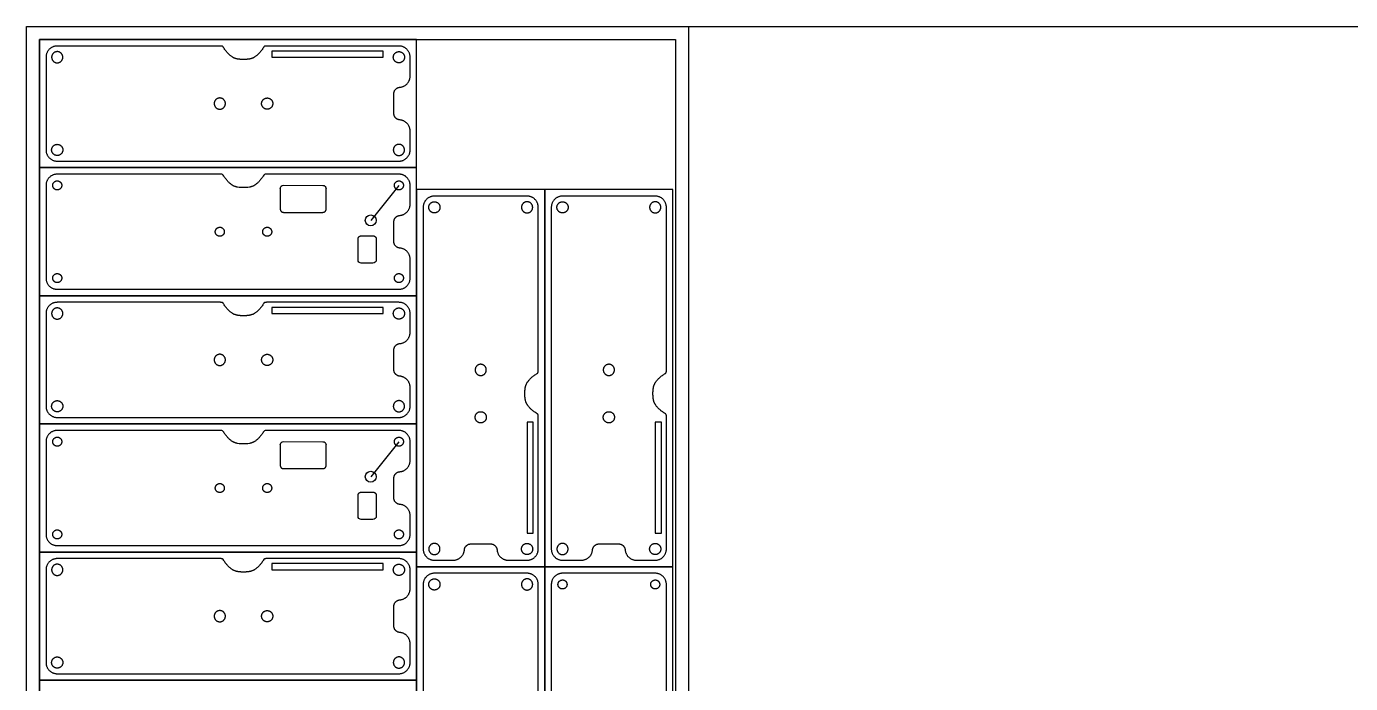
# Model space of a CAD drawing. Header units: millimetres. Extents: x 0 to 6370, y -460 to 1639.
# Drawn here: x 2439 to 3048, y 1324 to 1627 of the extents above; entities that cross this region are included whole.
import ezdxf

# ---------------------------------------------------------------- set-up
doc = ezdxf.new("R2010")
doc.units = ezdxf.units.MM
doc.layers.add('Default', color=7, linetype='Continuous', true_color=0x000000)
doc.layers.add('ESP', color=7, linetype='Continuous', true_color=0x000000)

msp = doc.modelspace()

# ---------------------------------------------------------------- linework, layer by layer
at = {"layer": 'Default', "color": 5}
for p, q in [((2447.58, 1612.58), (2447.58, 1569.9)), ((2615.22, 1603.9), (2615.22, 1612.58)), ((2607.72, 1586.71), (2607.72, 1595.76)), ((2615.22, 1569.9), (2615.22, 1578.58)), ((2447.58, 1553.58), (2447.58, 1510.9)), ((2615.22, 1544.9), (2615.22, 1553.58)), ((2669.06, 1548.64), (2626.38, 1548.64)), ((2728.06, 1548.64), (2685.38, 1548.64)), ((2607.72, 1527.71), (2607.72, 1536.76)), ((2615.22, 1510.9), (2615.22, 1519.58)), ((2447.58, 1494.58), (2447.58, 1451.9)), ((2615.22, 1485.9), (2615.22, 1494.58)), ((2607.72, 1468.71), (2607.72, 1477.76)), ((2615.22, 1451.9), (2615.22, 1460.58)), ((2447.58, 1435.58), (2447.58, 1392.9)), ((2615.22, 1426.9), (2615.22, 1435.58)), ((2607.72, 1409.71), (2607.72, 1418.76)), ((2615.22, 1392.9), (2615.22, 1401.58)), ((2643.19, 1388.51), (2652.24, 1388.51)), ((2702.19, 1388.51), (2711.24, 1388.51)), ((2626.38, 1381.01), (2635.06, 1381.01)), ((2660.38, 1381.01), (2669.06, 1381.01)), ((2685.38, 1381.01), (2694.06, 1381.01)), ((2719.38, 1381.01), (2728.06, 1381.01)), ((2447.58, 1376.58), (2447.58, 1333.9)), ((2615.22, 1367.9), (2615.22, 1376.58)), ((2669.06, 1375.01), (2626.38, 1375.01)), ((2728.06, 1375.01), (2685.38, 1375.01)), ((2607.72, 1350.71), (2607.72, 1359.76)), ((2615.22, 1333.9), (2615.22, 1342.58))]:
    msp.add_line(p, q, dxfattribs=at)
at = {"layer": 'Default', "color": 1}
for p, q in [((2555.42, 1552.08), (2555.42, 1542.67)), ((2576.58, 1542.67), (2576.58, 1552.08)), ((2556.92, 1541.17), (2575.08, 1541.17)), ((2592.72, 1530.36), (2598.12, 1530.36)), ((2555.42, 1434.08), (2555.42, 1424.67)), ((2576.58, 1424.67), (2576.58, 1434.08)), ((2556.92, 1423.17), (2575.08, 1423.17)), ((2592.72, 1412.36), (2598.12, 1412.36))]:
    msp.add_line(p, q, dxfattribs=at)
at = {"layer": 'Default', "color": 5}
for points in [[(2527.58, 1617.74), (2452.74, 1617.74)], [(2610.06, 1617.74), (2549.42, 1617.74)], [(2452.74, 1564.74), (2610.06, 1564.74)], [(2527.58, 1558.74), (2452.74, 1558.74)], [(2610.06, 1558.74), (2549.42, 1558.74)], [(2621.22, 1543.48), (2621.22, 1386.17)], [(2674.22, 1468.64), (2674.22, 1543.48)], [(2680.22, 1543.48), (2680.22, 1386.17)], [(2733.22, 1468.64), (2733.22, 1543.48)], [(2452.74, 1505.74), (2610.06, 1505.74)], [(2527.58, 1499.74), (2452.74, 1499.74)], [(2610.06, 1499.74), (2549.42, 1499.74)], [(2452.74, 1446.74), (2610.06, 1446.74)], [(2674.22, 1386.17), (2674.22, 1446.81)], [(2733.22, 1386.17), (2733.22, 1446.81)], [(2527.58, 1440.74), (2452.74, 1440.74)], [(2610.06, 1440.74), (2549.42, 1440.74)], [(2452.74, 1387.74), (2610.06, 1387.74)], [(2527.58, 1381.74), (2452.74, 1381.74)], [(2610.06, 1381.74), (2549.42, 1381.74)], [(2621.22, 1369.85), (2621.22, 1212.53)], [(2674.22, 1295.01), (2674.22, 1369.85)], [(2680.22, 1369.85), (2680.22, 1212.53)], [(2733.22, 1295.01), (2733.22, 1369.85)], [(2452.74, 1328.74), (2610.06, 1328.74)]]:
    msp.add_lwpolyline(points, dxfattribs=at)
at = {"layer": 'Default', "color": 1}
for points in [[(2602.73, 1615.43), (2551.58, 1615.43), (2551.58, 1612.58), (2602.73, 1612.58)], [(2602.73, 1497.43), (2551.58, 1497.43), (2551.58, 1494.58), (2602.73, 1494.58)], [(2671.91, 1393.49), (2671.91, 1444.64), (2669.06, 1444.64), (2669.06, 1393.49)], [(2730.91, 1393.49), (2730.91, 1444.64), (2728.06, 1444.64), (2728.06, 1393.49)], [(2602.73, 1379.43), (2551.58, 1379.43), (2551.58, 1376.58), (2602.73, 1376.58)]]:
    msp.add_lwpolyline(points, close=True, dxfattribs=at)
for points in [[(2599.62, 1528.86), (2599.62, 1519.24, -0.414214), (2598.12, 1517.74), (2592.72, 1517.74, -0.414214), (2591.22, 1519.24), (2591.22, 1528.86)], [(2599.62, 1410.86), (2599.62, 1401.24, -0.414214), (2598.12, 1399.74), (2592.72, 1399.74, -0.414214), (2591.22, 1401.24), (2591.22, 1410.86)]]:
    msp.add_lwpolyline(points, format="xyb", dxfattribs=at)
at = {"layer": 'Default', "color": 5}
for centre, radius, start, end in [((2527.58, 1548.28), 10.45, 84.95302, 90), ((2528.42, 1557.79), 0.914, 31.45347, 84.95302), ((2548.58, 1557.79), 0.914, 95.04787, 148.54652), ((2549.42, 1548.29), 10.45, 90, 95.04787), ((2527.58, 1430.28), 10.45, 84.95302, 90), ((2528.42, 1439.79), 0.914, 31.45347, 84.95302), ((2548.58, 1439.79), 0.914, 95.04787, 148.54652), ((2549.42, 1430.29), 10.45, 90, 95.04787)]:
    msp.add_arc(centre, radius, start, end, dxfattribs=at)
at = {"layer": 'Default', "color": 5, "extrusion": (0, 0, -1)}
for centre, start, end in [((-2538.5, 1569.78), 270, 279.15508), ((-2538.5, 1569.78), 260.84491, 270), ((-2538.5, 1451.78), 270, 279.15508), ((-2538.5, 1451.78), 260.84491, 270)]:
    msp.add_arc(centre, 17.24, start, end, dxfattribs=at)
at = {"layer": 'Default', "color": 1, "extrusion": (0, 0, -1)}
for centre, start, end in [((-2556.92, 1552.13), 357.96013, 87.96013), ((-2575.08, 1552.08), 90, 180), ((-2556.92, 1434.13), 357.96013, 87.96013), ((-2575.08, 1434.08), 90, 180)]:
    msp.add_arc(centre, 1.5, start, end, dxfattribs=at)
at = {"layer": 'Default', "color": 5}
for points, weights in [([(2452.74, 1617.74), (2447.58, 1617.74), (2447.58, 1612.58)], [1, 0.707106781187, 1]), ([(2528.5, 1617.7), (2528.04, 1617.74), (2527.58, 1617.74)], [1, 0.999030253958, 1]), ([(2527.58, 1617.74), (2527.58, 1617.74), (2527.58, 1617.74)], [0.999994862204, 0.999996238624, 0.999997615138]), ([(2529.2, 1617.26), (2528.96, 1617.66), (2528.5, 1617.7)], [1, 0.89298073496, 1]), ([(2535.76, 1611.76), (2532.22, 1612.33), (2529.2, 1617.26)], [1, 0.979064273689, 1]), ([(2547.8, 1617.26), (2544.78, 1612.33), (2541.24, 1611.76)], [1.00000237525, 0.979066609271, 1.00000237525]), ([(2548.5, 1617.7), (2548.04, 1617.66), (2547.8, 1617.26)], [1, 0.892984221784, 1]), ([(2549.42, 1617.74), (2548.96, 1617.74), (2548.5, 1617.7)], [1, 0.999029913385, 1]), ([(2615.22, 1612.58), (2615.22, 1617.74), (2610.06, 1617.74)], [1, 0.707106781187, 1]), ([(2615.22, 1612.58), (2615.22, 1617.74), (2610.06, 1617.74)], [1, 0.707106781187, 1]), ([(2538.5, 1611.54), (2537.12, 1611.54), (2535.76, 1611.76)], [1, 0.996810239212, 1]), ([(2541.24, 1611.76), (2539.88, 1611.54), (2538.5, 1611.54)], [1, 0.996810235292, 1]), ([(2610.47, 1598.75), (2615.22, 1599.14), (2615.22, 1603.9)], [1, 0.735061629416, 1]), ([(2607.72, 1595.76), (2607.72, 1598.53), (2610.47, 1598.75)], [1, 0.735061629416, 1]), ([(2610.47, 1583.72), (2607.72, 1583.94), (2607.72, 1586.71)], [1, 0.735061629416, 1]), ([(2615.22, 1578.58), (2615.22, 1583.34), (2610.47, 1583.72)], [1, 0.735061629416, 1]), ([(2447.58, 1569.9), (2447.58, 1564.74), (2452.74, 1564.74)], [1, 0.707106781187, 1]), ([(2610.06, 1564.74), (2615.22, 1564.74), (2615.22, 1569.9)], [1, 0.707106781187, 1]), ([(2452.74, 1558.74), (2447.58, 1558.74), (2447.58, 1553.58)], [1, 0.707106781187, 1]), ([(2527.58, 1558.74), (2527.58, 1558.74), (2527.58, 1558.74)], [0.999994862295, 0.999996238669, 0.999997615138]), ([(2535.76, 1552.76), (2532.22, 1553.33), (2529.2, 1558.26)], [1, 0.979064273689, 1]), ([(2547.8, 1558.26), (2544.78, 1553.33), (2541.24, 1552.76)], [1.00000237525, 0.979066609271, 1.00000237525]), ([(2615.22, 1553.58), (2615.22, 1558.74), (2610.06, 1558.74)], [1, 0.707106781187, 1]), ([(2626.38, 1548.64), (2621.22, 1548.64), (2621.22, 1543.48)], [1, 0.707106781187, 1]), ([(2674.22, 1543.48), (2674.22, 1548.64), (2669.06, 1548.64)], [1, 0.707106781187, 1]), ([(2685.38, 1548.64), (2680.22, 1548.64), (2680.22, 1543.48)], [1, 0.707106781187, 1]), ([(2733.22, 1543.48), (2733.22, 1548.64), (2728.06, 1548.64)], [1, 0.707106781187, 1]), ([(2610.47, 1539.75), (2615.22, 1540.14), (2615.22, 1544.9)], [1, 0.735061629416, 1]), ([(2607.72, 1536.76), (2607.72, 1539.53), (2610.47, 1539.75)], [1, 0.735061629416, 1]), ([(2610.47, 1524.72), (2607.72, 1524.94), (2607.72, 1527.71)], [1, 0.735061629416, 1]), ([(2615.22, 1519.58), (2615.22, 1524.34), (2610.47, 1524.72)], [1, 0.735061629416, 1]), ([(2447.58, 1510.9), (2447.58, 1505.74), (2452.74, 1505.74)], [1, 0.707106781187, 1]), ([(2610.06, 1505.74), (2615.22, 1505.74), (2615.22, 1510.9)], [1, 0.707106781187, 1]), ([(2452.74, 1499.74), (2447.58, 1499.74), (2447.58, 1494.58)], [1, 0.707106781187, 1]), ([(2528.5, 1499.7), (2528.04, 1499.74), (2527.58, 1499.74)], [1, 0.999030253958, 1]), ([(2527.58, 1499.74), (2527.58, 1499.74), (2527.58, 1499.74)], [0.999994862204, 0.999996238624, 0.999997615138]), ([(2529.2, 1499.26), (2528.96, 1499.66), (2528.5, 1499.7)], [1, 0.89298073496, 1]), ([(2548.5, 1499.7), (2548.04, 1499.66), (2547.8, 1499.26)], [1, 0.892984221784, 1]), ([(2549.42, 1499.74), (2548.96, 1499.74), (2548.5, 1499.7)], [1, 0.999029913385, 1]), ([(2615.22, 1494.58), (2615.22, 1499.74), (2610.06, 1499.74)], [1, 0.707106781187, 1]), ([(2615.22, 1494.58), (2615.22, 1499.74), (2610.06, 1499.74)], [1, 0.707106781187, 1]), ([(2535.76, 1493.76), (2532.22, 1494.33), (2529.2, 1499.26)], [1, 0.979064273689, 1]), ([(2538.5, 1493.54), (2537.12, 1493.54), (2535.76, 1493.76)], [1, 0.996810239212, 1]), ([(2541.24, 1493.76), (2539.88, 1493.54), (2538.5, 1493.54)], [1, 0.996810235292, 1]), ([(2547.8, 1499.26), (2544.78, 1494.33), (2541.24, 1493.76)], [1.00000237525, 0.979066609271, 1.00000237525]), ([(2610.47, 1480.75), (2615.22, 1481.14), (2615.22, 1485.9)], [1, 0.735061629416, 1]), ([(2607.72, 1477.76), (2607.72, 1480.53), (2610.47, 1480.75)], [1, 0.735061629416, 1]), ([(2610.47, 1465.72), (2607.72, 1465.94), (2607.72, 1468.71)], [1, 0.735061629416, 1]), ([(2615.22, 1460.58), (2615.22, 1465.34), (2610.47, 1465.72)], [1, 0.735061629416, 1]), ([(2668.24, 1460.47), (2668.81, 1464.01), (2673.74, 1467.02)], [1, 0.979064273689, 1]), ([(2673.74, 1467.02), (2674.14, 1467.26), (2674.18, 1467.72)], [1, 0.89298073496, 1]), ([(2674.18, 1467.72), (2674.22, 1468.18), (2674.22, 1468.64)], [1, 0.999030253958, 1]), ([(2674.22, 1468.64), (2674.22, 1468.64), (2674.22, 1468.64)], [0.999994862204, 0.999996238624, 0.999997615138]), ([(2727.24, 1460.47), (2727.81, 1464.01), (2732.74, 1467.02)], [1, 0.979064273689, 1]), ([(2732.74, 1467.02), (2733.14, 1467.26), (2733.18, 1467.72)], [1, 0.89298073496, 1]), ([(2733.18, 1467.72), (2733.22, 1468.18), (2733.22, 1468.64)], [1, 0.999030253958, 1]), ([(2733.22, 1468.64), (2733.22, 1468.64), (2733.22, 1468.64)], [0.999994862204, 0.999996238624, 0.999997615138]), ([(2668.02, 1457.72), (2668.02, 1459.1), (2668.24, 1460.47)], [1, 0.996810239212, 1]), ([(2668.24, 1454.98), (2668.02, 1456.34), (2668.02, 1457.72)], [1, 0.996810235292, 1]), ([(2727.02, 1457.72), (2727.02, 1459.1), (2727.24, 1460.47)], [1, 0.996810239212, 1]), ([(2727.24, 1454.98), (2727.02, 1456.34), (2727.02, 1457.72)], [1, 0.996810235292, 1]), ([(2447.58, 1451.9), (2447.58, 1446.74), (2452.74, 1446.74)], [1, 0.707106781187, 1]), ([(2610.06, 1446.74), (2615.22, 1446.74), (2615.22, 1451.9)], [1, 0.707106781187, 1]), ([(2673.74, 1448.43), (2668.81, 1451.44), (2668.24, 1454.98)], [1.00000237525, 0.979066609271, 1.00000237525]), ([(2732.74, 1448.43), (2727.81, 1451.44), (2727.24, 1454.98)], [1.00000237525, 0.979066609271, 1.00000237525]), ([(2674.18, 1447.73), (2674.14, 1448.19), (2673.74, 1448.43)], [1, 0.892984221784, 1]), ([(2674.22, 1446.81), (2674.22, 1447.27), (2674.18, 1447.73)], [1, 0.999029913385, 1]), ([(2733.18, 1447.73), (2733.14, 1448.19), (2732.74, 1448.43)], [1, 0.892984221784, 1]), ([(2733.22, 1446.81), (2733.22, 1447.27), (2733.18, 1447.73)], [1, 0.999029913385, 1]), ([(2452.74, 1440.74), (2447.58, 1440.74), (2447.58, 1435.58)], [1, 0.707106781187, 1]), ([(2527.58, 1440.74), (2527.58, 1440.74), (2527.58, 1440.74)], [0.999994862295, 0.999996238669, 0.999997615138]), ([(2535.76, 1434.76), (2532.22, 1435.33), (2529.2, 1440.26)], [1, 0.979064273689, 1]), ([(2547.8, 1440.26), (2544.78, 1435.33), (2541.24, 1434.76)], [1.00000237525, 0.979066609271, 1.00000237525]), ([(2615.22, 1435.58), (2615.22, 1440.74), (2610.06, 1440.74)], [1, 0.707106781187, 1]), ([(2610.47, 1421.75), (2615.22, 1422.14), (2615.22, 1426.9)], [1, 0.735061629416, 1]), ([(2607.72, 1418.76), (2607.72, 1421.53), (2610.47, 1421.75)], [1, 0.735061629416, 1]), ([(2610.47, 1406.72), (2607.72, 1406.94), (2607.72, 1409.71)], [1, 0.735061629416, 1]), ([(2615.22, 1401.58), (2615.22, 1406.34), (2610.47, 1406.72)], [1, 0.735061629416, 1]), ([(2447.58, 1392.9), (2447.58, 1387.74), (2452.74, 1387.74)], [1, 0.707106781187, 1]), ([(2610.06, 1387.74), (2615.22, 1387.74), (2615.22, 1392.9)], [1, 0.707106781187, 1]), ([(2621.22, 1386.17), (2621.22, 1381.01), (2626.38, 1381.01)], [1, 0.707106781187, 1]), ([(2635.06, 1381.01), (2639.82, 1381.01), (2640.2, 1385.75)], [1, 0.735061629416, 1]), ([(2640.2, 1385.75), (2640.42, 1388.51), (2643.19, 1388.51)], [1, 0.735061629416, 1]), ([(2652.24, 1388.51), (2655.01, 1388.51), (2655.23, 1385.75)], [1, 0.735061629416, 1]), ([(2655.23, 1385.75), (2655.62, 1381.01), (2660.38, 1381.01)], [1, 0.735061629416, 1]), ([(2669.06, 1381.01), (2674.22, 1381.01), (2674.22, 1386.17)], [1, 0.707106781187, 1]), ([(2669.06, 1381.01), (2674.22, 1381.01), (2674.22, 1386.17)], [1, 0.707106781187, 1]), ([(2680.22, 1386.17), (2680.22, 1381.01), (2685.38, 1381.01)], [1, 0.707106781187, 1]), ([(2694.06, 1381.01), (2698.82, 1381.01), (2699.2, 1385.75)], [1, 0.735061629416, 1]), ([(2699.2, 1385.75), (2699.42, 1388.51), (2702.19, 1388.51)], [1, 0.735061629416, 1]), ([(2711.24, 1388.51), (2714.01, 1388.51), (2714.23, 1385.75)], [1, 0.735061629416, 1]), ([(2714.23, 1385.75), (2714.62, 1381.01), (2719.38, 1381.01)], [1, 0.735061629416, 1]), ([(2728.06, 1381.01), (2733.22, 1381.01), (2733.22, 1386.17)], [1, 0.707106781187, 1]), ([(2728.06, 1381.01), (2733.22, 1381.01), (2733.22, 1386.17)], [1, 0.707106781187, 1]), ([(2452.74, 1381.74), (2447.58, 1381.74), (2447.58, 1376.58)], [1, 0.707106781187, 1]), ([(2528.5, 1381.7), (2528.04, 1381.74), (2527.58, 1381.74)], [1, 0.999030253958, 1]), ([(2527.58, 1381.74), (2527.58, 1381.74), (2527.58, 1381.74)], [0.999994862204, 0.999996238624, 0.999997615138]), ([(2529.2, 1381.26), (2528.96, 1381.66), (2528.5, 1381.7)], [1, 0.89298073496, 1]), ([(2535.76, 1375.76), (2532.22, 1376.33), (2529.2, 1381.26)], [1, 0.979064273689, 1]), ([(2547.8, 1381.26), (2544.78, 1376.33), (2541.24, 1375.76)], [1.00000237525, 0.979066609271, 1.00000237525]), ([(2548.5, 1381.7), (2548.04, 1381.66), (2547.8, 1381.26)], [1, 0.892984221784, 1]), ([(2549.42, 1381.74), (2548.96, 1381.74), (2548.5, 1381.7)], [1, 0.999029913385, 1]), ([(2615.22, 1376.58), (2615.22, 1381.74), (2610.06, 1381.74)], [1, 0.707106781187, 1]), ([(2615.22, 1376.58), (2615.22, 1381.74), (2610.06, 1381.74)], [1, 0.707106781187, 1]), ([(2538.5, 1375.54), (2537.12, 1375.54), (2535.76, 1375.76)], [1, 0.996810239212, 1]), ([(2541.24, 1375.76), (2539.88, 1375.54), (2538.5, 1375.54)], [1, 0.996810235292, 1]), ([(2626.38, 1375.01), (2621.22, 1375.01), (2621.22, 1369.85)], [1, 0.707106781187, 1]), ([(2674.22, 1369.85), (2674.22, 1375.01), (2669.06, 1375.01)], [1, 0.707106781187, 1]), ([(2685.38, 1375.01), (2680.22, 1375.01), (2680.22, 1369.85)], [1, 0.707106781187, 1]), ([(2733.22, 1369.85), (2733.22, 1375.01), (2728.06, 1375.01)], [1, 0.707106781187, 1]), ([(2610.47, 1362.75), (2615.22, 1363.14), (2615.22, 1367.9)], [1, 0.735061629416, 1]), ([(2607.72, 1359.76), (2607.72, 1362.53), (2610.47, 1362.75)], [1, 0.735061629416, 1]), ([(2610.47, 1347.72), (2607.72, 1347.94), (2607.72, 1350.71)], [1, 0.735061629416, 1]), ([(2615.22, 1342.58), (2615.22, 1347.34), (2610.47, 1347.72)], [1, 0.735061629416, 1]), ([(2447.58, 1333.9), (2447.58, 1328.74), (2452.74, 1328.74)], [1, 0.707106781187, 1]), ([(2610.06, 1328.74), (2615.22, 1328.74), (2615.22, 1333.9)], [1, 0.707106781187, 1])]:
    msp.add_rational_spline(points, weights, degree=2, dxfattribs=at)
at = {"layer": 'Default', "color": 1}
for points, knots in [([(2450.16, 1612.58), (2450.16, 1615.16), (2452.74, 1615.16), (2455.32, 1615.16), (2455.32, 1612.58), (2455.32, 1610), (2452.74, 1610), (2450.16, 1610), (2450.16, 1612.58)], [0, 0, 0, 4.052164, 4.052164, 8.104327, 8.104327, 12.156491, 12.156491, 16.208655, 16.208655, 16.208655]), ([(2612.64, 1612.58), (2612.64, 1615.16), (2610.06, 1615.16), (2607.48, 1615.16), (2607.48, 1612.58), (2607.48, 1610), (2610.06, 1610), (2612.64, 1610), (2612.64, 1612.58)], [0, 0, 0, 4.052164, 4.052164, 8.104327, 8.104327, 12.156491, 12.156491, 16.208655, 16.208655, 16.208655]), ([(2525.01, 1591.24), (2525.01, 1593.82), (2527.59, 1593.82), (2530.17, 1593.82), (2530.17, 1591.24), (2530.17, 1588.66), (2527.59, 1588.66), (2525.01, 1588.66), (2525.01, 1591.24)], [0, 0, 0, 4.052164, 4.052164, 8.104327, 8.104327, 12.156491, 12.156491, 16.208655, 16.208655, 16.208655]), ([(2551.99, 1591.24), (2551.99, 1593.82), (2549.41, 1593.82), (2546.83, 1593.82), (2546.83, 1591.24), (2546.83, 1588.66), (2549.41, 1588.66), (2551.99, 1588.66), (2551.99, 1591.24)], [0, 0, 0, 4.052164, 4.052164, 8.104327, 8.104327, 12.156491, 12.156491, 16.208655, 16.208655, 16.208655]), ([(2450.16, 1569.9), (2450.16, 1567.32), (2452.74, 1567.32), (2455.32, 1567.32), (2455.32, 1569.9), (2455.32, 1572.48), (2452.74, 1572.48), (2450.16, 1572.48), (2450.16, 1569.9)], [0, 0, 0, 4.052164, 4.052164, 8.104327, 8.104327, 12.156491, 12.156491, 16.208655, 16.208655, 16.208655]), ([(2612.64, 1569.9), (2612.64, 1567.32), (2610.06, 1567.32), (2607.48, 1567.32), (2607.48, 1569.9), (2607.48, 1572.48), (2610.06, 1572.48), (2612.64, 1572.48), (2612.64, 1569.9)], [0, 0, 0, 4.052164, 4.052164, 8.104327, 8.104327, 12.156491, 12.156491, 16.208655, 16.208655, 16.208655]), ([(2450.66, 1553.58), (2450.66, 1551.49), (2452.74, 1551.49), (2454.82, 1551.49), (2454.82, 1553.58), (2454.82, 1555.66), (2452.74, 1555.66), (2450.66, 1555.66), (2450.66, 1553.58)], [0, 0, 0, 3.271655, 3.271655, 6.543309, 6.543309, 9.814964, 9.814964, 13.086618, 13.086618, 13.086618]), ([(2607.97, 1553.58), (2607.97, 1551.49), (2610.06, 1551.49), (2612.14, 1551.49), (2612.14, 1553.58), (2612.14, 1555.66), (2610.06, 1555.66), (2607.97, 1555.66), (2607.97, 1553.58)], [0, 0, 0, 3.271655, 3.271655, 6.543309, 6.543309, 9.814964, 9.814964, 13.086618, 13.086618, 13.086618]), ([(2626.38, 1546.06), (2623.8, 1546.06), (2623.8, 1543.48), (2623.8, 1540.9), (2626.38, 1540.9), (2628.96, 1540.9), (2628.96, 1543.48), (2628.96, 1546.06), (2626.38, 1546.06)], [0, 0, 0, 4.052164, 4.052164, 8.104327, 8.104327, 12.156491, 12.156491, 16.208655, 16.208655, 16.208655]), ([(2669.06, 1546.06), (2671.64, 1546.06), (2671.64, 1543.48), (2671.64, 1540.9), (2669.06, 1540.9), (2666.48, 1540.9), (2666.48, 1543.48), (2666.48, 1546.06), (2669.06, 1546.06)], [0, 0, 0, 4.052164, 4.052164, 8.104327, 8.104327, 12.156491, 12.156491, 16.208655, 16.208655, 16.208655]), ([(2685.38, 1546.06), (2682.8, 1546.06), (2682.8, 1543.48), (2682.8, 1540.9), (2685.38, 1540.9), (2687.96, 1540.9), (2687.96, 1543.48), (2687.96, 1546.06), (2685.38, 1546.06)], [0, 0, 0, 4.052164, 4.052164, 8.104327, 8.104327, 12.156491, 12.156491, 16.208655, 16.208655, 16.208655]), ([(2728.06, 1546.06), (2730.64, 1546.06), (2730.64, 1543.48), (2730.64, 1540.9), (2728.06, 1540.9), (2725.48, 1540.9), (2725.48, 1543.48), (2725.48, 1546.06), (2728.06, 1546.06)], [0, 0, 0, 4.052164, 4.052164, 8.104327, 8.104327, 12.156491, 12.156491, 16.208655, 16.208655, 16.208655]), ([(2525.51, 1532.24), (2525.51, 1530.15), (2527.59, 1530.15), (2529.67, 1530.15), (2529.67, 1532.24), (2529.67, 1534.32), (2527.59, 1534.32), (2525.51, 1534.32), (2525.51, 1532.24)], [0, 0, 0, 3.271655, 3.271655, 6.543309, 6.543309, 9.814964, 9.814964, 13.086618, 13.086618, 13.086618]), ([(2547.33, 1532.24), (2547.33, 1530.15), (2549.41, 1530.15), (2551.49, 1530.15), (2551.49, 1532.24), (2551.49, 1534.32), (2549.41, 1534.32), (2547.33, 1534.32), (2547.33, 1532.24)], [0, 0, 0, 3.271655, 3.271655, 6.543309, 6.543309, 9.814964, 9.814964, 13.086618, 13.086618, 13.086618]), ([(2450.66, 1510.9), (2450.66, 1508.81), (2452.74, 1508.81), (2454.82, 1508.81), (2454.82, 1510.9), (2454.82, 1512.98), (2452.74, 1512.98), (2450.66, 1512.98), (2450.66, 1510.9)], [0, 0, 0, 3.271655, 3.271655, 6.543309, 6.543309, 9.814964, 9.814964, 13.086618, 13.086618, 13.086618]), ([(2607.97, 1510.9), (2607.97, 1508.81), (2610.06, 1508.81), (2612.14, 1508.81), (2612.14, 1510.9), (2612.14, 1512.98), (2610.06, 1512.98), (2607.97, 1512.98), (2607.97, 1510.9)], [0, 0, 0, 3.271655, 3.271655, 6.543309, 6.543309, 9.814964, 9.814964, 13.086618, 13.086618, 13.086618]), ([(2450.16, 1494.58), (2450.16, 1497.16), (2452.74, 1497.16), (2455.32, 1497.16), (2455.32, 1494.58), (2455.32, 1492), (2452.74, 1492), (2450.16, 1492), (2450.16, 1494.58)], [0, 0, 0, 4.052164, 4.052164, 8.104327, 8.104327, 12.156491, 12.156491, 16.208655, 16.208655, 16.208655]), ([(2612.64, 1494.58), (2612.64, 1497.16), (2610.06, 1497.16), (2607.48, 1497.16), (2607.48, 1494.58), (2607.48, 1492), (2610.06, 1492), (2612.64, 1492), (2612.64, 1494.58)], [0, 0, 0, 4.052164, 4.052164, 8.104327, 8.104327, 12.156491, 12.156491, 16.208655, 16.208655, 16.208655]), ([(2525.01, 1473.24), (2525.01, 1475.82), (2527.59, 1475.82), (2530.17, 1475.82), (2530.17, 1473.24), (2530.17, 1470.66), (2527.59, 1470.66), (2525.01, 1470.66), (2525.01, 1473.24)], [0, 0, 0, 4.052164, 4.052164, 8.104327, 8.104327, 12.156491, 12.156491, 16.208655, 16.208655, 16.208655]), ([(2551.99, 1473.24), (2551.99, 1475.82), (2549.41, 1475.82), (2546.83, 1475.82), (2546.83, 1473.24), (2546.83, 1470.66), (2549.41, 1470.66), (2551.99, 1470.66), (2551.99, 1473.24)], [0, 0, 0, 4.052164, 4.052164, 8.104327, 8.104327, 12.156491, 12.156491, 16.208655, 16.208655, 16.208655]), ([(2647.72, 1471.21), (2650.3, 1471.21), (2650.3, 1468.63), (2650.3, 1466.05), (2647.72, 1466.05), (2645.14, 1466.05), (2645.14, 1468.63), (2645.14, 1471.21), (2647.72, 1471.21)], [0, 0, 0, 4.052164, 4.052164, 8.104327, 8.104327, 12.156491, 12.156491, 16.208655, 16.208655, 16.208655]), ([(2706.72, 1471.21), (2709.3, 1471.21), (2709.3, 1468.63), (2709.3, 1466.05), (2706.72, 1466.05), (2704.14, 1466.05), (2704.14, 1468.63), (2704.14, 1471.21), (2706.72, 1471.21)], [0, 0, 0, 4.052164, 4.052164, 8.104327, 8.104327, 12.156491, 12.156491, 16.208655, 16.208655, 16.208655]), ([(2450.16, 1451.9), (2450.16, 1449.32), (2452.74, 1449.32), (2455.32, 1449.32), (2455.32, 1451.9), (2455.32, 1454.48), (2452.74, 1454.48), (2450.16, 1454.48), (2450.16, 1451.9)], [0, 0, 0, 4.052164, 4.052164, 8.104327, 8.104327, 12.156491, 12.156491, 16.208655, 16.208655, 16.208655]), ([(2612.64, 1451.9), (2612.64, 1449.32), (2610.06, 1449.32), (2607.48, 1449.32), (2607.48, 1451.9), (2607.48, 1454.48), (2610.06, 1454.48), (2612.64, 1454.48), (2612.64, 1451.9)], [0, 0, 0, 4.052164, 4.052164, 8.104327, 8.104327, 12.156491, 12.156491, 16.208655, 16.208655, 16.208655]), ([(2647.72, 1444.23), (2650.3, 1444.23), (2650.3, 1446.81), (2650.3, 1449.39), (2647.72, 1449.39), (2645.14, 1449.39), (2645.14, 1446.81), (2645.14, 1444.23), (2647.72, 1444.23)], [0, 0, 0, 4.052164, 4.052164, 8.104327, 8.104327, 12.156491, 12.156491, 16.208655, 16.208655, 16.208655]), ([(2706.72, 1444.23), (2709.3, 1444.23), (2709.3, 1446.81), (2709.3, 1449.39), (2706.72, 1449.39), (2704.14, 1449.39), (2704.14, 1446.81), (2704.14, 1444.23), (2706.72, 1444.23)], [0, 0, 0, 4.052164, 4.052164, 8.104327, 8.104327, 12.156491, 12.156491, 16.208655, 16.208655, 16.208655]), ([(2450.66, 1435.58), (2450.66, 1433.49), (2452.74, 1433.49), (2454.82, 1433.49), (2454.82, 1435.58), (2454.82, 1437.66), (2452.74, 1437.66), (2450.66, 1437.66), (2450.66, 1435.58)], [0, 0, 0, 3.271655, 3.271655, 6.543309, 6.543309, 9.814964, 9.814964, 13.086618, 13.086618, 13.086618]), ([(2607.97, 1435.58), (2607.97, 1433.49), (2610.06, 1433.49), (2612.14, 1433.49), (2612.14, 1435.58), (2612.14, 1437.66), (2610.06, 1437.66), (2607.97, 1437.66), (2607.97, 1435.58)], [0, 0, 0, 3.271655, 3.271655, 6.543309, 6.543309, 9.814964, 9.814964, 13.086618, 13.086618, 13.086618]), ([(2525.51, 1414.24), (2525.51, 1412.15), (2527.59, 1412.15), (2529.67, 1412.15), (2529.67, 1414.24), (2529.67, 1416.32), (2527.59, 1416.32), (2525.51, 1416.32), (2525.51, 1414.24)], [0, 0, 0, 3.271655, 3.271655, 6.543309, 6.543309, 9.814964, 9.814964, 13.086618, 13.086618, 13.086618]), ([(2547.33, 1414.24), (2547.33, 1412.15), (2549.41, 1412.15), (2551.49, 1412.15), (2551.49, 1414.24), (2551.49, 1416.32), (2549.41, 1416.32), (2547.33, 1416.32), (2547.33, 1414.24)], [0, 0, 0, 3.271655, 3.271655, 6.543309, 6.543309, 9.814964, 9.814964, 13.086618, 13.086618, 13.086618]), ([(2450.66, 1392.9), (2450.66, 1390.81), (2452.74, 1390.81), (2454.82, 1390.81), (2454.82, 1392.9), (2454.82, 1394.98), (2452.74, 1394.98), (2450.66, 1394.98), (2450.66, 1392.9)], [0, 0, 0, 3.271655, 3.271655, 6.543309, 6.543309, 9.814964, 9.814964, 13.086618, 13.086618, 13.086618]), ([(2607.97, 1392.9), (2607.97, 1390.81), (2610.06, 1390.81), (2612.14, 1390.81), (2612.14, 1392.9), (2612.14, 1394.98), (2610.06, 1394.98), (2607.97, 1394.98), (2607.97, 1392.9)], [0, 0, 0, 3.271655, 3.271655, 6.543309, 6.543309, 9.814964, 9.814964, 13.086618, 13.086618, 13.086618]), ([(2626.38, 1383.59), (2623.8, 1383.59), (2623.8, 1386.17), (2623.8, 1388.75), (2626.38, 1388.75), (2628.96, 1388.75), (2628.96, 1386.17), (2628.96, 1383.59), (2626.38, 1383.59)], [0, 0, 0, 4.052164, 4.052164, 8.104327, 8.104327, 12.156491, 12.156491, 16.208655, 16.208655, 16.208655]), ([(2669.06, 1383.59), (2671.64, 1383.59), (2671.64, 1386.17), (2671.64, 1388.75), (2669.06, 1388.75), (2666.48, 1388.75), (2666.48, 1386.17), (2666.48, 1383.59), (2669.06, 1383.59)], [0, 0, 0, 4.052164, 4.052164, 8.104327, 8.104327, 12.156491, 12.156491, 16.208655, 16.208655, 16.208655]), ([(2685.38, 1383.59), (2682.8, 1383.59), (2682.8, 1386.17), (2682.8, 1388.75), (2685.38, 1388.75), (2687.96, 1388.75), (2687.96, 1386.17), (2687.96, 1383.59), (2685.38, 1383.59)], [0, 0, 0, 4.052164, 4.052164, 8.104327, 8.104327, 12.156491, 12.156491, 16.208655, 16.208655, 16.208655]), ([(2728.06, 1383.59), (2730.64, 1383.59), (2730.64, 1386.17), (2730.64, 1388.75), (2728.06, 1388.75), (2725.48, 1388.75), (2725.48, 1386.17), (2725.48, 1383.59), (2728.06, 1383.59)], [0, 0, 0, 4.052164, 4.052164, 8.104327, 8.104327, 12.156491, 12.156491, 16.208655, 16.208655, 16.208655]), ([(2450.16, 1376.58), (2450.16, 1379.16), (2452.74, 1379.16), (2455.32, 1379.16), (2455.32, 1376.58), (2455.32, 1374), (2452.74, 1374), (2450.16, 1374), (2450.16, 1376.58)], [0, 0, 0, 4.052164, 4.052164, 8.104327, 8.104327, 12.156491, 12.156491, 16.208655, 16.208655, 16.208655]), ([(2612.64, 1376.58), (2612.64, 1379.16), (2610.06, 1379.16), (2607.48, 1379.16), (2607.48, 1376.58), (2607.48, 1374), (2610.06, 1374), (2612.64, 1374), (2612.64, 1376.58)], [0, 0, 0, 4.052164, 4.052164, 8.104327, 8.104327, 12.156491, 12.156491, 16.208655, 16.208655, 16.208655]), ([(2626.38, 1372.43), (2623.8, 1372.43), (2623.8, 1369.85), (2623.8, 1367.27), (2626.38, 1367.27), (2628.96, 1367.27), (2628.96, 1369.85), (2628.96, 1372.43), (2626.38, 1372.43)], [0, 0, 0, 4.052164, 4.052164, 8.104327, 8.104327, 12.156491, 12.156491, 16.208655, 16.208655, 16.208655]), ([(2669.06, 1372.43), (2671.64, 1372.43), (2671.64, 1369.85), (2671.64, 1367.27), (2669.06, 1367.27), (2666.48, 1367.27), (2666.48, 1369.85), (2666.48, 1372.43), (2669.06, 1372.43)], [0, 0, 0, 4.052164, 4.052164, 8.104327, 8.104327, 12.156491, 12.156491, 16.208655, 16.208655, 16.208655]), ([(2685.38, 1371.93), (2683.29, 1371.93), (2683.29, 1369.85), (2683.29, 1367.76), (2685.38, 1367.76), (2687.46, 1367.76), (2687.46, 1369.85), (2687.46, 1371.93), (2685.38, 1371.93)], [0, 0, 0, 3.271655, 3.271655, 6.543309, 6.543309, 9.814964, 9.814964, 13.086618, 13.086618, 13.086618]), ([(2728.06, 1371.93), (2725.97, 1371.93), (2725.97, 1369.85), (2725.97, 1367.76), (2728.06, 1367.76), (2730.14, 1367.76), (2730.14, 1369.85), (2730.14, 1371.93), (2728.06, 1371.93)], [0, 0, 0, 3.271655, 3.271655, 6.543309, 6.543309, 9.814964, 9.814964, 13.086618, 13.086618, 13.086618]), ([(2525.01, 1355.24), (2525.01, 1357.82), (2527.59, 1357.82), (2530.17, 1357.82), (2530.17, 1355.24), (2530.17, 1352.66), (2527.59, 1352.66), (2525.01, 1352.66), (2525.01, 1355.24)], [0, 0, 0, 4.052164, 4.052164, 8.104327, 8.104327, 12.156491, 12.156491, 16.208655, 16.208655, 16.208655]), ([(2551.99, 1355.24), (2551.99, 1357.82), (2549.41, 1357.82), (2546.83, 1357.82), (2546.83, 1355.24), (2546.83, 1352.66), (2549.41, 1352.66), (2551.99, 1352.66), (2551.99, 1355.24)], [0, 0, 0, 4.052164, 4.052164, 8.104327, 8.104327, 12.156491, 12.156491, 16.208655, 16.208655, 16.208655]), ([(2450.16, 1333.9), (2450.16, 1331.32), (2452.74, 1331.32), (2455.32, 1331.32), (2455.32, 1333.9), (2455.32, 1336.48), (2452.74, 1336.48), (2450.16, 1336.48), (2450.16, 1333.9)], [0, 0, 0, 4.052164, 4.052164, 8.104327, 8.104327, 12.156491, 12.156491, 16.208655, 16.208655, 16.208655]), ([(2612.64, 1333.9), (2612.64, 1331.32), (2610.06, 1331.32), (2607.48, 1331.32), (2607.48, 1333.9), (2607.48, 1336.48), (2610.06, 1336.48), (2612.64, 1336.48), (2612.64, 1333.9)], [0, 0, 0, 4.052164, 4.052164, 8.104327, 8.104327, 12.156491, 12.156491, 16.208655, 16.208655, 16.208655])]:
    msp.add_rational_spline(points, [1, 0.707106781187, 1, 0.707106781187, 1, 0.707106781187, 1, 0.707106781187, 1], degree=2, knots=knots, dxfattribs=at)
at = {"layer": 'Default', "color": 5, "true_color": 0x0000ff}
for points in [[(2610.06, 1564.74), (2615.22, 1564.74), (2615.22, 1569.9)], [(2610.06, 1446.74), (2615.22, 1446.74), (2615.22, 1451.9)], [(2621.22, 1386.17), (2621.22, 1381.01), (2626.38, 1381.01)], [(2680.22, 1386.17), (2680.22, 1381.01), (2685.38, 1381.01)], [(2610.06, 1328.74), (2615.22, 1328.74), (2615.22, 1333.9)]]:
    msp.add_rational_spline(points, [1, 0.707106781187, 1], degree=2, dxfattribs=at)
at = {"layer": 'Default', "color": 1}
for points in [[(2555.42, 1542.67), (2555.42, 1541.17), (2556.92, 1541.17)], [(2575.08, 1541.17), (2576.58, 1541.17), (2576.58, 1542.67)], [(2591.22, 1528.86), (2591.22, 1530.36), (2592.72, 1530.36)], [(2598.12, 1530.36), (2599.62, 1530.36), (2599.62, 1528.86)], [(2555.42, 1424.67), (2555.42, 1423.17), (2556.92, 1423.17)], [(2575.08, 1423.17), (2576.58, 1423.17), (2576.58, 1424.67)], [(2591.22, 1410.86), (2591.22, 1412.36), (2592.72, 1412.36)], [(2598.12, 1412.36), (2599.62, 1412.36), (2599.62, 1410.86)]]:
    msp.add_rational_spline(points, [1, 0.707106781187, 1], degree=2, dxfattribs=at)
at = {"layer": 'ESP', "color": 1}
for p, q in [((2556.86, 1553.63), (2575.08, 1553.58)), ((2556.86, 1435.63), (2575.08, 1435.58))]:
    msp.add_line(p, q, dxfattribs=at)
at = {"layer": 'ESP'}
for p, q in [((2610.06, 1553.58), (2597.05, 1537.47)), ((2610.06, 1435.58), (2597.05, 1419.47))]:
    msp.add_line(p, q, dxfattribs=at)
at = {"layer": 'ESP', "color": 7}
for points in [[(2438.58, 1626.74), (3657.78, 1626.74), (3657.78, 1017.14), (2438.58, 1017.14)], [(2438.58, 1017.14), (2438.58, 1626.74), (2743.38, 1626.74), (2743.38, 1017.14)], [(2444.58, 1023.14), (2444.58, 1620.74), (2737.38, 1620.74), (2737.38, 1023.14)]]:
    msp.add_lwpolyline(points, close=True, dxfattribs=at)
at = {"layer": 'ESP'}
for points in [[(2618.22, 1620.74), (2444.58, 1620.74), (2444.58, 1561.74), (2618.22, 1561.74)], [(2618.22, 1561.74), (2444.58, 1561.74), (2444.58, 1502.74), (2618.22, 1502.74)], [(2677.22, 1378.01), (2677.22, 1551.64), (2618.22, 1551.64), (2618.22, 1378.01)], [(2736.22, 1378.01), (2736.22, 1551.64), (2677.22, 1551.64), (2677.22, 1378.01)], [(2618.22, 1502.74), (2444.58, 1502.74), (2444.58, 1443.74), (2618.22, 1443.74)], [(2618.22, 1443.74), (2444.58, 1443.74), (2444.58, 1384.74), (2618.22, 1384.74)], [(2618.22, 1384.74), (2444.58, 1384.74), (2444.58, 1325.74), (2618.22, 1325.74)], [(2677.22, 1204.37), (2677.22, 1378.01), (2618.22, 1378.01), (2618.22, 1204.37)], [(2736.22, 1204.37), (2736.22, 1378.01), (2677.22, 1378.01), (2677.22, 1204.37)], [(2618.22, 1325.74), (2444.58, 1325.74), (2444.58, 1266.74), (2618.22, 1266.74)]]:
    msp.add_lwpolyline(points, close=True, dxfattribs=at)
at = {"layer": 'ESP', "color": 1}
for centre in [(2597.05, 1537.47), (2597.05, 1419.47)]:
    msp.add_circle(centre, 2.5, dxfattribs=at)

doc.saveas('drawing.dxf')
